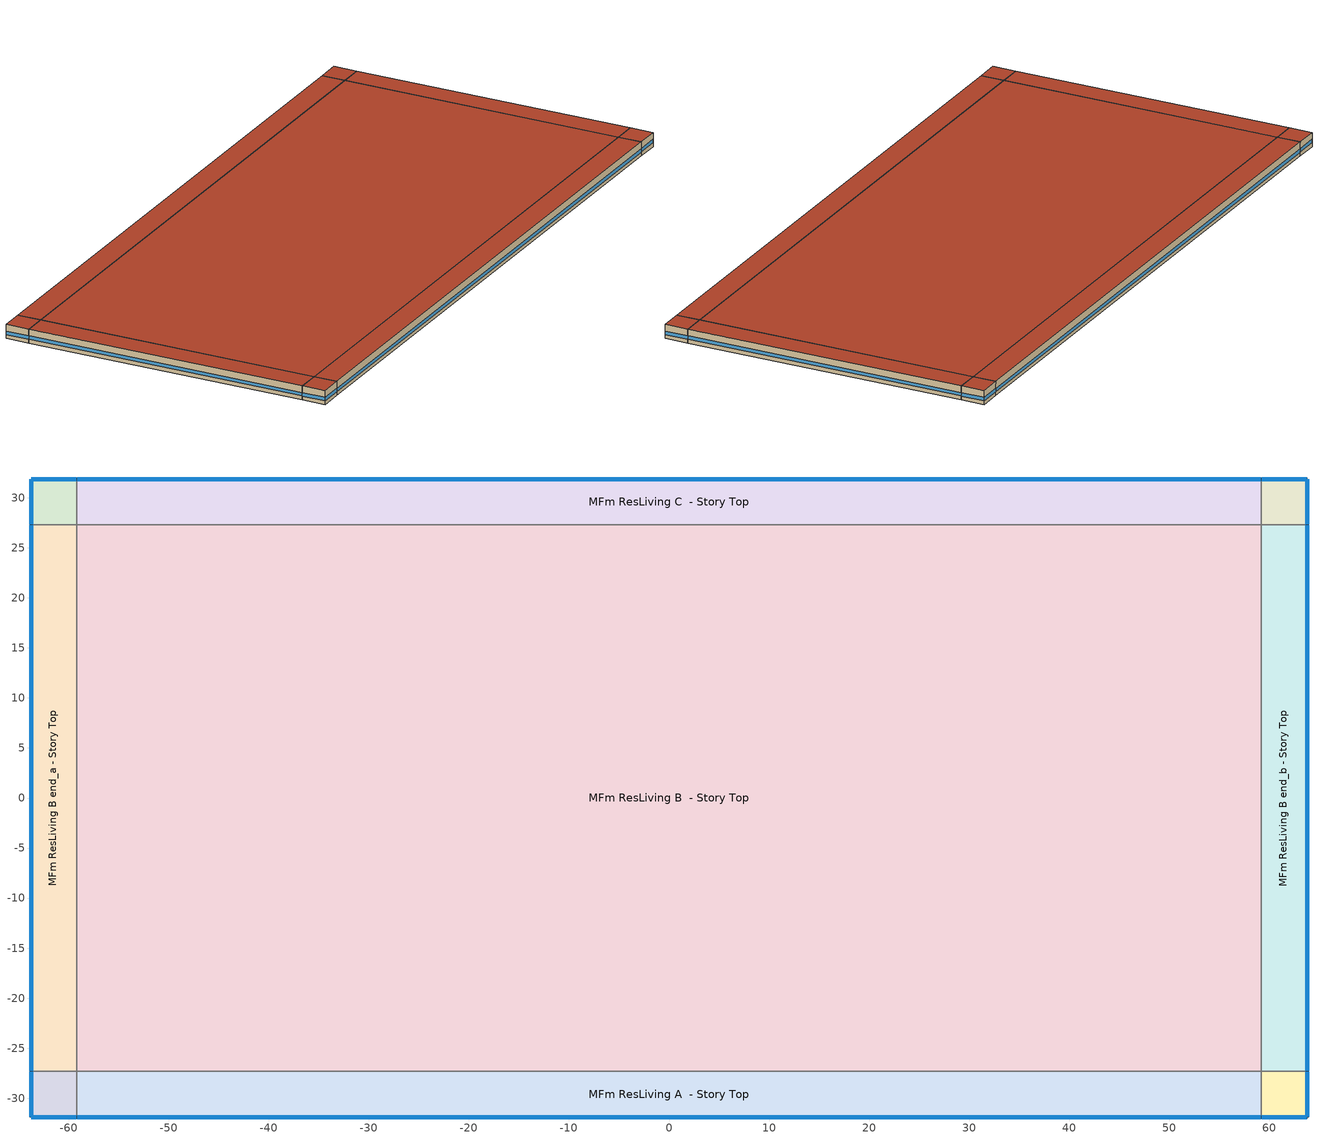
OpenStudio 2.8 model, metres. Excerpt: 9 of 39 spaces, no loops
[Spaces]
MFm ResLiving A end_a - Story Top
 floor to MFm ResLiving A end_a - Story Mid2: -63.75,-31.88 -63.75,-27.3 -59.18,-27.3 -59.18,-31.88 z8.23
 wall outside (DEER HiRiseResHtlMtl Exterior Metal Framed Wall R-7.92): -63.75,-27.3 -63.75,-31.88 -59.18,-31.88 z8.23:10.97
 wall to MFm ResLiving B end_a - Story Top: -59.18,-27.3 -63.75,-27.3 z8.23:10.97
 wall to MFm ResLiving A  - Story Top: -59.18,-31.88 -59.18,-27.3 z8.23:10.97
 window (DEER Metal Framed Window U-1.23 SHGC 0.82): -63.75,-27.33 -63.75,-31.85 / -63.73,-31.88 -59.21,-31.88 z8.99:9.66
 roof outside (DEER HiRiseResHtlMtl Exterior Mass Roof R-15.17): -59.18,-31.88 -59.18,-27.3 -63.75,-27.3 -63.75,-31.88 z10.97
MFm ResLiving B end_a - Story Top
 floor to MFm ResLiving B end_a - Story Mid2: -63.75,-27.3 -63.75,27.3 -59.18,27.3 -59.18,-27.3 z8.23
 wall outside (DEER HiRiseResHtlMtl Exterior Metal Framed Wall R-7.92): -63.75,27.3 -63.75,-27.3 z8.23:10.97
 wall to MFm ResLiving C end_a - Story Top: -59.18,27.3 -63.75,27.3 z8.23:10.97
 wall to MFm ResLiving B  - Story Top: -59.18,-27.3 -59.18,27.3 z8.23:10.97
 window (DEER Metal Framed Window U-1.23 SHGC 0.82): -63.75,27.28 -63.75,-27.28 z8.99:9.65
 roof outside (DEER HiRiseResHtlMtl Exterior Mass Roof R-15.17): -59.18,-27.3 -59.18,27.3 -63.75,27.3 -63.75,-27.3 z10.97
MFm ResLiving C end_a - Story Top
 floor to MFm ResLiving C end_a - Story Mid2: -63.75,27.3 -63.75,31.88 -59.18,31.88 -59.18,27.3 z8.23
 wall outside (DEER HiRiseResHtlMtl Exterior Metal Framed Wall R-7.92): -59.18,31.88 -63.75,31.88 -63.75,27.3 z8.23:10.97
 wall to MFm ResLiving C  - Story Top: -59.18,27.3 -59.18,31.88 z8.23:10.97
 window (DEER Metal Framed Window U-1.23 SHGC 0.82): -63.75,31.85 -63.75,27.33 / -59.21,31.88 -63.73,31.88 z8.99:9.66
 roof outside (DEER HiRiseResHtlMtl Exterior Mass Roof R-15.17): -59.18,27.3 -59.18,31.88 -63.75,31.88 -63.75,27.3 z10.97
MFm ResLiving A  - Story Top
 floor to MFm ResLiving A  - Story Mid2: -59.18,-31.88 -59.18,-27.3 59.18,-27.3 59.18,-31.88 z8.23
 wall outside (DEER HiRiseResHtlMtl Exterior Metal Framed Wall R-7.92): -59.18,-31.88 59.18,-31.88 z8.23:10.97
 wall to MFm ResLiving B  - Story Top: 59.18,-27.3 -59.18,-27.3 z8.23:10.97
 wall to MFm ResLiving A end_b - Story Top: 59.18,-31.88 59.18,-27.3 z8.23:10.97
 window (DEER Metal Framed Window U-1.23 SHGC 0.82): -59.16,-31.88 59.16,-31.88 z8.99:9.65
 roof outside (DEER HiRiseResHtlMtl Exterior Mass Roof R-15.17): 59.18,-31.88 59.18,-27.3 -59.18,-27.3 -59.18,-31.88 z10.97
MFm ResLiving B  - Story Top
 floor to MFm ResLiving B  - Story Mid2: -59.18,-27.3 -59.18,27.3 59.18,27.3 59.18,-27.3 z8.23
 wall to MFm ResLiving C  - Story Top: 59.18,27.3 -59.18,27.3 z8.23:10.97
 wall to MFm ResLiving B end_b - Story Top: 59.18,-27.3 59.18,27.3 z8.23:10.97
 roof outside (DEER HiRiseResHtlMtl Exterior Mass Roof R-15.17): 59.18,-27.3 59.18,27.3 -59.18,27.3 -59.18,-27.3 z10.97
MFm ResLiving C  - Story Top
 floor to MFm ResLiving C  - Story Mid2: -59.18,27.3 -59.18,31.88 59.18,31.88 59.18,27.3 z8.23
 wall outside (DEER HiRiseResHtlMtl Exterior Metal Framed Wall R-7.92): 59.18,31.88 -59.18,31.88 z8.23:10.97
 wall to MFm ResLiving C end_b - Story Top: 59.18,27.3 59.18,31.88 z8.23:10.97
 window (DEER Metal Framed Window U-1.23 SHGC 0.82): 59.16,31.88 -59.16,31.88 z8.99:9.65
 roof outside (DEER HiRiseResHtlMtl Exterior Mass Roof R-15.17): 59.18,27.3 59.18,31.88 -59.18,31.88 -59.18,27.3 z10.97
MFm ResLiving A end_b - Story Top
 floor to MFm ResLiving A end_b - Story Mid2: 59.18,-31.88 59.18,-27.3 63.75,-27.3 63.75,-31.88 z8.23
 wall outside (DEER HiRiseResHtlMtl Exterior Metal Framed Wall R-7.92): 59.18,-31.88 63.75,-31.88 63.75,-27.3 z8.23:10.97
 wall to MFm ResLiving B end_b - Story Top: 63.75,-27.3 59.18,-27.3 z8.23:10.97
 window (DEER Metal Framed Window U-1.23 SHGC 0.82): 63.75,-31.85 63.75,-27.33 / 59.21,-31.88 63.73,-31.88 z8.99:9.66
 roof outside (DEER HiRiseResHtlMtl Exterior Mass Roof R-15.17): 63.75,-31.88 63.75,-27.3 59.18,-27.3 59.18,-31.88 z10.97
MFm ResLiving B end_b - Story Top
 floor to MFm ResLiving B end_b - Story Mid2: 59.18,-27.3 59.18,27.3 63.75,27.3 63.75,-27.3 z8.23
 wall outside (DEER HiRiseResHtlMtl Exterior Metal Framed Wall R-7.92): 63.75,-27.3 63.75,27.3 z8.23:10.97
 wall to MFm ResLiving C end_b - Story Top: 63.75,27.3 59.18,27.3 z8.23:10.97
 window (DEER Metal Framed Window U-1.23 SHGC 0.82): 63.75,-27.28 63.75,27.28 z8.99:9.65
 roof outside (DEER HiRiseResHtlMtl Exterior Mass Roof R-15.17): 63.75,-27.3 63.75,27.3 59.18,27.3 59.18,-27.3 z10.97
MFm ResLiving C end_b - Story Top
 floor to MFm ResLiving C end_b - Story Mid2: 59.18,27.3 59.18,31.88 63.75,31.88 63.75,27.3 z8.23
 wall outside (DEER HiRiseResHtlMtl Exterior Metal Framed Wall R-7.92): 63.75,27.3 63.75,31.88 59.18,31.88 z8.23:10.97
 window (DEER Metal Framed Window U-1.23 SHGC 0.82): 63.75,27.33 63.75,31.85 / 63.73,31.88 59.21,31.88 z8.99:9.66
 roof outside (DEER HiRiseResHtlMtl Exterior Mass Roof R-15.17): 63.75,27.3 63.75,31.88 59.18,31.88 59.18,27.3 z10.97
[Site]
CA_VAN-NUYS-AP_-_USA: Latitude {deg}=34.21; Longitude {deg}=-118.49; Time Zone {hr}=-8; Elevation {m}=243; Terrain=City
[Site:WaterMainsTemperature]
Calculation Method=Correlation; Annual Average Outdoor Air Temperature {C}=19.025; Maximum Difference In Monthly Average Outdoor Air Temperatures {deltaC}=16
[SizingPeriod:DesignDay] Sky Clearness=0; Rain Indicator=0; Snow Indicator=0; Day of Month=21; Daylight Saving Time Indicator=0; Dry-Bulb Temperature Range Modifier Type=DefaultMultipliers
Name | Maximum Dry-Bulb Temperature {C} | Daily Dry-Bulb Temperature Range {deltaC} | Humidity Indicating Conditions at Maximum Dry-Bulb | Barometric Pressure {Pa} | Wind Speed {m/s} | Wind Direction {deg} | Month | Day Type | Humidity Indicating Type | Solar Model Indicator | ASHRAE Taub | ASHRAE Taud
CA_VAN-NUYS-AP Ann Clg .4% Condns DB=>MWB 1 | 37.7 | 14 | 19.8 | 98440 | 3.4 | 130 | 7 | SummerDesignDay | Wetbulb | ASHRAETau | 0.347 | 2.416
CA_VAN-NUYS-AP Ann Clg .4% Condns WB=>MDB 1 | 33.7 | 14 | 22.3 | 98440 | 3.4 | 130 | 7 | SummerDesignDay | Wetbulb | ASHRAETau | 0.347 | 2.416
CA_VAN-NUYS-AP Ann Clg 1% Condns DB=>MWB 1 | 36.2 | 14 | 19.2 | 98440 | 3.4 | 130 | 7 | SummerDesignDay | Wetbulb | ASHRAETau | 0.347 | 2.416
CA_VAN-NUYS-AP Ann Clg 2% Condns DP=>MDB 1 | 24.1 | 14 | 17.1 | 98440 | 3.4 | 130 | 7 | SummerDesignDay | Dewpoint | ASHRAETau | 0.347 | 2.416
CA_VAN-NUYS-AP Ann Htg 99% Condns DB 1 | 5.1 | 0 | 5.1 | 98440 | 0.8 | 350 | 12 | WinterDesignDay | Wetbulb | ASHRAEClearSky
CA_VAN-NUYS-AP Ann Htg 99.6% Condns DB 1 | 3.7 | 0 | 3.7 | 98440 | 0.8 | 350 | 12 | WinterDesignDay | Wetbulb | ASHRAEClearSky
CA_VAN-NUYS-AP Ann Htg Wind 99% Condns WS=>MCDB 1 | 15.3 | 0 | 15.3 | 98440 | 10.7 | 350 | 12 | WinterDesignDay | Wetbulb | ASHRAEClearSky
Van Nuys April .4% Condns DB=>MCWB 1 | 35.3 | 11.5 | 15 | 98428 | 3.4 | 130 | 4 | SummerDesignDay | Wetbulb | ASHRAETau | 0.321 | 2.52
Van Nuys August .4% Condns DB=>MCWB 1 | 39.9 | 14.6 | 20.4 | 98428 | 3.4 | 130 | 8 | SummerDesignDay | Wetbulb | ASHRAETau | 0.355 | 2.432
Van Nuys July .4% Condns DB=>MCWB 1 | 38 | 14 | 21.6 | 98428 | 3.4 | 130 | 7 | SummerDesignDay | Wetbulb | ASHRAETau | 0.347 | 2.416
Van Nuys June .4% Condns DB=>MCWB 1 | 39 | 12.3 | 17.9 | 98428 | 3.4 | 130 | 6 | SummerDesignDay | Wetbulb | ASHRAETau | 0.332 | 2.429
Van Nuys May .4% Condns DB=>MCWB 1 | 36.2 | 11.9 | 17.4 | 98428 | 3.4 | 130 | 5 | SummerDesignDay | Wetbulb | ASHRAETau | 0.334 | 2.436
Van Nuys October .4% Condns DB=>MCWB 1 | 36.1 | 12.7 | 17.2 | 98428 | 3.4 | 130 | 10 | SummerDesignDay | Wetbulb | ASHRAETau | 0.357 | 2.485
Van Nuys September .4% Condns DB=>MCWB 1 | 41 | 13.9 | 21.6 | 98428 | 3.4 | 130 | 9 | SummerDesignDay | Wetbulb | ASHRAETau | 0.359 | 2.47
[ClimateZones]
Climate Zone Institution Name 1=CEC; Climate Zone Document Name 1=California Climate Zone Descriptions; Climate Zone Document Year 1=1995; Climate Zone Value 1=9
[Building]
DEER 1996|MFm: North Axis {deg}=270; Default Construction Set=Res DEER 1996 - MFm - CEC T24-CEC9; Default Schedule Set=Building Default Schedule Set; Standards Building Type=MFm
[Site:GroundTemperature:BuildingSurface]
19.527, 19.502, 19.536, 19.598, 20.002, 21.64, 22.225, 22.375, 21.449, 20.121, 19.802, 19.633
[DefaultConstructionSet]
Res DEER 1996 - MFm - CEC T24-CEC9: Default Exterior Surface Constructions=Default Surface Constructions 1; Default Interior Surface Constructions=Default Surface Constructions 2; Default Ground Contact Surface Constructions=Default Surface Constructions 3; Default Exterior SubSurface Constructions=Default Sub Surface Constructions 1; Default Interior SubSurface Constructions=Default Sub Surface Constructions 2; Interior Partition Construction=Typical Interior Partition
[DefaultSurfaceConstructions]
Name | Floor Construction | Wall Construction | Roof Ceiling Construction
Default Surface Constructions 1 | DEER Uncarpeted 6in Slab Floor | DEER HiRiseResHtlMtl Exterior Metal Framed Wall R-7.97 | DEER HiRiseResHtlMtl Exterior Mass Roof R-19.61
Default Surface Constructions 2 | DEER Carpeted 6in Slab Floor | Typical Interior Wall | DEER Carpeted 6in Slab Floor
Default Surface Constructions 3 | DEER Carpeted 6in Slab Floor | Typical Uninsulated Basement Mass Wall
[Construction]
DEER Uncarpeted 6in Slab Floor: Typical Insulation R-6.48, 6 in. Normalweight Concrete Floor
DEER HiRiseResHtlMtl Exterior Metal Framed Wall R-7.97: 25mm Stucco, 5/8 in. Gypsum Board, Typical Insulation R-6.48, 5/8 in. Gypsum Board
DEER HiRiseResHtlMtl Exterior Mass Roof R-19.61: Roof Membrane, Typical Insulation R-19.1, Metal Roof Surface
DEER Carpeted 6in Slab Floor: Typical Insulation R-6.43, 6 in. Normalweight Concrete Floor, Typical Carpet Pad
Typical Interior Wall: G01 13mm gypsum board, G01 13mm gypsum board
Typical Uninsulated Basement Mass Wall: 8 in. Concrete Block Basement Wall
DEER Metal Framed Window U-1.23 SHGC 0.62: Simple Glazing U-1.23 SHGC 0.62
DEER Metal Framed Window U-1.23 SHGC 0.62 1: Simple Glazing U-1.23 SHGC 0.62 1
Typical Uninsulated Swinging Door: Typical Insulation R-6.43
U 0.98 SHGC 0.68 Sgl Ref-B-H Clr 6mm: REF B CLEAR HI 6MM
Typical Insulated Metal Door: F08 Metal surface, Typical Insulation R-6.43
DEER Skylight U-1.31 SHGC 0.61: Simple Glazing U-1.23 SHGC 0.61
Typical Interior Window: Clear 3mm
Typical Interior Door; Typical Interior Partition: G05 25mm wood
InteriorFurnishings: Std Wood 6inch
DEER HiRiseResHtlMtl Exterior Metal Framed Wall R-7.92: 25mm Stucco, 5/8 in. Gypsum Board, Typical Insulation R-6.43, 5/8 in. Gypsum Board
DEER HiRiseResHtlMtl Exterior Mass Roof R-15.17: Roof Membrane, Typical Insulation R-14.67, Metal Roof Surface
DEER Metal Framed Window U-1.23 SHGC 0.82: Simple Glazing U-1.23 SHGC 0.82
[Material:NoMass] Roughness=Smooth; Thermal Absorptance=0.9; Solar Absorptance=0.7
Name | Thermal Resistance {m2-K/W} | Visible Absorptance
Typical Insulation R-6.48 | 1.14042 | 0.7
Typical Insulation R-19.1 | 3.36381 | 0.7
Typical Insulation R-6.43 | 1.13152 | 0.7
Typical Carpet Pad | 0.21648 | 0.8
Typical Insulation R-14.67 | 2.58305 | 0.7
[Material] Thermal Absorptance=0.9
Name | Roughness | Thickness {m} | Conductivity {W/m-K} | Density {kg/m3} | Specific Heat {J/kg-K} | Solar Absorptance | Visible Absorptance
6 in. Normalweight Concrete Floor | MediumRough | 0.1524 | 2.31 | 2322 | 832 | 0.7 | 0.7
25mm Stucco | Smooth | 0.0254 | 0.72 | 1856 | 840 | 0.7 | 0.7
5/8 in. Gypsum Board | MediumSmooth | 0.0159 | 0.16 | 800 | 1090 | 0.7 | 0.7
Roof Membrane | VeryRough | 0.0095 | 0.16 | 1121.29 | 1460 | 0.7 | 0.7
Metal Roof Surface; F08 Metal surface | Smooth | 0.0008 | 45.28 | 7824 | 500 | 0.7 | 0.7
G01 13mm gypsum board | Smooth | 0.0127 | 0.160031 | 800.001 | 1090.73 | 0.7 | 0.5
8 in. Concrete Block Basement Wall | MediumRough | 0.2032 | 1.326 | 1842 | 912 | 0.7 | 0.7
G05 25mm wood | MediumSmooth | 0.0254 | 0.15 | 608 | 1630 | 0.5 | 0.5
Std Wood 6inch | MediumSmooth | 0.15 | 0.12 | 540 | 1210 | 0.7 | 0.7
[DefaultSubSurfaceConstructions]
Name | Fixed Window Construction | Operable Window Construction | Door Construction | Glass Door Construction | Overhead Door Construction | Skylight Construction | Tubular Daylight Dome Construction | Tubular Daylight Diffuser Construction
Default Sub Surface Constructions 1 | DEER Metal Framed Window U-1.23 SHGC 0.62 | DEER Metal Framed Window U-1.23 SHGC 0.62 1 | Typical Uninsulated Swinging Door | U 0.98 SHGC 0.68 Sgl Ref-B-H Clr 6mm | Typical Insulated Metal Door | DEER Skylight U-1.31 SHGC 0.61 | Typical Interior Window | Typical Interior Window
Default Sub Surface Constructions 2 | Typical Interior Window | Typical Interior Window | Typical Interior Door
[WindowMaterial:SimpleGlazingSystem] U-Factor {W/m2-K}=7; Visible Transmittance=0.25
Name | Solar Heat Gain Coefficient
Simple Glazing U-1.23 SHGC 0.62; Simple Glazing U-1.23 SHGC 0.62 1 | 0.62
Simple Glazing U-1.23 SHGC 0.61 | 0.61
Simple Glazing U-1.23 SHGC 0.82 | 0.82
[WindowMaterial:Glazing] Optical Data Type=SpectralAverage; Infrared Transmittance at Normal Incidence=0; Front Side Infrared Hemispherical Emissivity=0.84; Conductivity {W/m-K}=0.9; Dirt Correction Factor for Solar and Visible Transmittance=1; Solar Diffusing=No
Name | Thickness {m} | Solar Transmittance at Normal Incidence | Front Side Solar Reflectance at Normal Incidence | Back Side Solar Reflectance at Normal Incidence | Visible Transmittance at Normal Incidence | Front Side Visible Reflectance at Normal Incidence | Back Side Visible Reflectance at Normal Incidence | Back Side Infrared Hemispherical Emissivity
REF B CLEAR HI 6MM | 0.006 | 0.24 | 0.16 | 0.32 | 0.3 | 0.16 | 0.29 | 0.6
Clear 3mm | 0.003 | 0.837 | 0.075 | 0.075 | 0.898 | 0.081 | 0.081 | 0.84
[WindowMaterial:Blind]
Window Material Blind 1: Slat Width {m}=0.025; Slat Separation {m}=0.01875; Front Side Slat Beam Solar Reflectance=0.5; Back Side Slat Beam Solar Reflectance=0.5; Front Side Slat Diffuse Solar Reflectance=0.5; Back Side Slat Diffuse Solar Reflectance=0.5; Slat Beam Visible Transmittance=0
[SpaceType]
MFm ResLiving - DEER 1996: Default Schedule Set=MFm ResLiving Schedule Set; Design Specification Outdoor Air Object=MFm ResLiving Ventilation; Standards Building Type=MFm; Standards Space Type=ResLiving
[BuildingStory]
Story Top: Nominal Z Coordinate {m}=8.2296; Nominal Floor to Floor Height {m}=2.7432
[Space] Space Type=MFm ResLiving - DEER 1996; Building Story=Story Top
Name | Thermal Zone
MFm ResLiving A end_a - Story Top | Zone MFm ResLiving A end_a - Story Top
MFm ResLiving B end_a - Story Top | Zone MFm ResLiving B end_a - Story Top
MFm ResLiving C end_a - Story Top | Zone MFm ResLiving C end_a - Story Top
MFm ResLiving A  - Story Top | Zone MFm ResLiving A  - Story Top
MFm ResLiving B  - Story Top | Zone MFm ResLiving B  - Story Top
MFm ResLiving C  - Story Top | Zone MFm ResLiving C  - Story Top
MFm ResLiving A end_b - Story Top | Zone MFm ResLiving A end_b - Story Top
MFm ResLiving B end_b - Story Top | Zone MFm ResLiving B end_b - Story Top
MFm ResLiving C end_b - Story Top | Zone MFm ResLiving C end_b - Story Top
[ThermalZone] Multiplier=1; Use Ideal Air Loads=No
Name | Thermostat
Zone MFm ResLiving A end_a - Story Top | MFm ResLiving - DEER 1996 Thermostat 26
Zone MFm ResLiving B end_a - Story Top | MFm ResLiving - DEER 1996 Thermostat 6
Zone MFm ResLiving C end_a - Story Top | MFm ResLiving - DEER 1996 Thermostat 3
Zone MFm ResLiving A  - Story Top | MFm ResLiving - DEER 1996 Thermostat 25
Zone MFm ResLiving B  - Story Top | MFm ResLiving - DEER 1996 Thermostat 24
Zone MFm ResLiving C  - Story Top | MFm ResLiving - DEER 1996 Thermostat 2
Zone MFm ResLiving A end_b - Story Top | MFm ResLiving - DEER 1996 Thermostat 1
Zone MFm ResLiving B end_b - Story Top | MFm ResLiving - DEER 1996 Thermostat 22
Zone MFm ResLiving C end_b - Story Top | MFm ResLiving - DEER 1996 Thermostat
[Sizing:Zone] Zone Cooling Design Supply Air Temperature Input Method=SupplyAirTemperature; Zone Cooling Design Supply Air Temperature {C}=14; Zone Cooling Design Supply Air Temperature Difference {deltaC}=11.11; Zone Heating Design Supply Air Temperature Input Method=SupplyAirTemperature; Zone Heating Design Supply Air Temperature {C}=40; Zone Heating Design Supply Air Temperature Difference {deltaC}=11.11; Zone Cooling Design Supply Air Humidity Ratio {kg-H2O/kg-air}=0.0085; Zone Heating Design Supply Air Humidity Ratio {kg-H2O/kg-air}=0.008; Cooling Design Air Flow Method=DesignDay; Heating Design Air Flow Method=DesignDay; Account for Dedicated Outdoor Air System=No; Dedicated Outdoor Air System Control Strategy=NeutralSupplyAir; Dedicated Outdoor Air Low Setpoint Temperature for Design {C}=autosize; Dedicated Outdoor Air High Setpoint Temperature for Design {C}=autosize
Zone MFm ResLiving A end_a - Story Ground; Zone MFm ResLiving B end_a - Story Ground; Zone MFm ResLiving C end_a - Story Ground; Zone MFm ResLiving A  - Story Ground; Zone MFm ResLiving B  - Story Ground; Zone MFm ResLiving C  - Story Ground; Zone MFm ResPublicArea A  - Story Ground; Zone MFm ResPublicArea B  - Story Ground; Zone MFm ResPublicArea C  - Story Ground; Zone MFm ResPublicArea A end_b - Story Ground; Zone MFm ResPublicArea B end_b - Story Ground; Zone MFm ResPublicArea C end_b - Story Ground; Zone MFm ResLiving A end_a - Story Mid; Zone MFm ResLiving B end_a - Story Mid; Zone MFm ResLiving C end_a - Story Mid; Zone MFm ResLiving A  - Story Mid; Zone MFm ResLiving B  - Story Mid; Zone MFm ResLiving C  - Story Mid; Zone MFm ResLiving A end_b - Story Mid; Zone MFm ResLiving B end_b - Story Mid; Zone MFm ResLiving C end_b - Story Mid; Zone MFm ResLiving A end_a - Story Mid2; Zone MFm ResLiving B end_a - Story Mid2; Zone MFm ResLiving C end_a - Story Mid2; Zone MFm ResLiving A  - Story Mid2; Zone MFm ResLiving B  - Story Mid2; Zone MFm ResLiving C  - Story Mid2; Zone MFm ResLiving A end_b - Story Mid2; Zone MFm ResLiving B end_b - Story Mid2; Zone MFm ResLiving C end_b - Story Mid2; Zone MFm ResLiving A end_a - Story Top; Zone MFm ResLiving B end_a - Story Top; Zone MFm ResLiving C end_a - Story Top; Zone MFm ResLiving A  - Story Top; Zone MFm ResLiving B  - Story Top; Zone MFm ResLiving C  - Story Top; Zone MFm ResLiving A end_b - Story Top; Zone MFm ResLiving B end_b - Story Top; Zone MFm ResLiving C end_b - Story Top
[People:Definition]
MFm ResLiving People Definition: Number of People Calculation Method=People/Area; People per Space Floor Area {person/m2}=0.0283091; Fraction Radiant=0.3
[People]
MFm ResLiving People: People Definition=MFm ResLiving People Definition; Space or SpaceType=MFm ResLiving - DEER 1996; Work Efficiency Schedule=Work Efficiency Schedule; Clothing Insulation Schedule=Clothing Schedule; Air Velocity Schedule=Air Velocity Schedule; Multiplier=1
[Lights:Definition]
MFm ResLiving Lights Definition: Design Level Calculation Method=Watts/Area; Watts per Space Floor Area {W/m2}=3.87501
[Lights]
MFm ResLiving Lights: Lights Definition=MFm ResLiving Lights Definition; Space or SpaceType=MFm ResLiving - DEER 1996; Fraction Replaceable=0
[ElectricEquipment:Definition]
MFm ResLiving Elec Equip Definition: Design Level Calculation Method=Watts/Area; Watts per Space Floor Area {W/m2}=5.38196; Fraction Latent=0; Fraction Radiant=0.5; Fraction Lost=0
[ElectricEquipment]
MFm ResLiving Elec Equip: Electric Equipment Definition=MFm ResLiving Elec Equip Definition; Space or SpaceType=MFm ResLiving - DEER 1996
[DesignSpecification:OutdoorAir]
MFm ResLiving Ventilation: Outdoor Air Method=Sum; Outdoor Air Flow per Person {m3/s-person}=0.0169901
[DefaultScheduleSet]
Name | Number of People Schedule | People Activity Level Schedule | Lighting Schedule | Electric Equipment Schedule | Infiltration Schedule | Hours of Operation Schedule
MFm ResLiving Schedule Set | MidriseApartment Apartment Occ | MidriseApartment Activity | MidriseApartment Apartment Light | ApartmentMidRise EQP_APT_SCH | MidriseApartment Infil
Building Default Schedule Set |  |  |  |  |  | Building Hours of Operation Residential
[SpaceInfiltration:DesignFlowRate] Schedule=Always On Discrete; Design Flow Rate Calculation Method=Flow/ExteriorArea; Constant Term Coefficient=0; Temperature Term Coefficient=0; Velocity Term Coefficient=0.224; Velocity Squared Term Coefficient=0
Name | Space or SpaceType | Flow per Exterior Surface Area {m3/s-m2}
MFm ResLiving A  - Story Top Infiltration | MFm ResLiving A  - Story Top | 7.23901e-05
MFm ResLiving A end_a - Story Top Infiltration | MFm ResLiving A end_a - Story Top | 0.000105295
MFm ResLiving A end_b - Story Top Infiltration | MFm ResLiving A end_b - Story Top | 0.000105295
MFm ResLiving B end_a - Story Top Infiltration | MFm ResLiving B end_a - Story Top | 7.23901e-05
MFm ResLiving B end_b - Story Top Infiltration | MFm ResLiving B end_b - Story Top | 7.23901e-05
MFm ResLiving C  - Story Top Infiltration | MFm ResLiving C  - Story Top | 7.23901e-05
MFm ResLiving C end_a - Story Top Infiltration | MFm ResLiving C end_a - Story Top | 0.000105295
MFm ResLiving C end_b - Story Top Infiltration | MFm ResLiving C end_b - Story Top | 0.000105295
[Exterior:Lights:Definition]
Name | Design Level {W}
Parking Areas and Drives Def (W/ft^2) | 0.04
Building Facades Def (W/ft^2) | 0.2
Main Entries Def (W/ft) | 30
Other Doors Def (W/ft) | 20
[Exterior:Lights] Schedule=Always On Discrete; Control Option=AstronomicalClock
Name | Exterior Lights Definition | Multiplier
Parking Areas and Drives | Parking Areas and Drives Def (W/ft^2) | 307625
Building Facades | Building Facades Def (W/ft^2) | 11294.9
Main Entries | Main Entries Def (W/ft) | 70
Other Doors | Other Doors Def (W/ft) | 39.55
[ThermostatSetpoint:DualSetpoint] Heating Setpoint Temperature Schedule=MFm Res Htg Temperature Setpoint Schedule Variation 4; Cooling Setpoint Temperature Schedule=MFm Res Clg Temperature Setpoint Schedule Variation 4
MFm ResLiving - DEER 1996 Thermostat; MFm ResLiving - DEER 1996 Thermostat 1; MFm ResLiving - DEER 1996 Thermostat 2; MFm ResLiving - DEER 1996 Thermostat 3; MFm ResLiving - DEER 1996 Thermostat 6; MFm ResLiving - DEER 1996 Thermostat 22; MFm ResLiving - DEER 1996 Thermostat 24; MFm ResLiving - DEER 1996 Thermostat 25; MFm ResLiving - DEER 1996 Thermostat 26
[InternalMass:Definition]
Internal Mass Definition 1: Construction=InteriorFurnishings; Design Level Calculation Method=SurfaceArea/Area; Surface Area per Space Floor Area=2
[InternalMass] Internal Mass Definition=Internal Mass Definition 1; Multiplier=1
Name | Space or SpaceType
MFm ResLiving C end_b - Story Top Mass | MFm ResLiving C end_b - Story Top
MFm ResLiving A end_b - Story Top Mass | MFm ResLiving A end_b - Story Top
MFm ResLiving C  - Story Top Mass | MFm ResLiving C  - Story Top
MFm ResLiving C end_a - Story Top Mass | MFm ResLiving C end_a - Story Top
MFm ResLiving B end_a - Story Top Mass | MFm ResLiving B end_a - Story Top
MFm ResLiving B end_b - Story Top Mass | MFm ResLiving B end_b - Story Top
MFm ResLiving B  - Story Top Mass | MFm ResLiving B  - Story Top
MFm ResLiving A  - Story Top Mass | MFm ResLiving A  - Story Top
MFm ResLiving A end_a - Story Top Mass | MFm ResLiving A end_a - Story Top
[ShadingControl]
Shading Control 1: Shading Type=InteriorBlind; Shading Device Material=Window Material Blind 1; Shading Control Type=AlwaysOn; Schedule=Shading Control Schedule; Shading Control Is Scheduled=Yes
[Schedule:Ruleset]
Name | Default Day Schedule | Summer Design Day Schedule | Winter Design Day Schedule
Clothing Schedule | Clothing Schedule Default Winter Clothes
Air Velocity Schedule | Air Velocity Schedule Default
Work Efficiency Schedule | Work Efficiency Schedule Default
MidriseApartment Apartment Occ | MidriseApartment Apartment Occ Default | MidriseApartment Apartment Occ Summer Design Day | MidriseApartment Apartment Occ Winter Design Day
MidriseApartment Activity | MidriseApartment Activity Default | MidriseApartment Activity Summer Design Day | MidriseApartment Activity Winter Design Day
MidriseApartment Apartment Light | MidriseApartment Apartment Light Default | MidriseApartment Apartment Light Summer Design Day | MidriseApartment Apartment Light Winter Design Day
ApartmentMidRise EQP_APT_SCH | ApartmentMidRise EQP_APT_SCH Default | ApartmentMidRise EQP_APT_SCH Summer Design Day | ApartmentMidRise EQP_APT_SCH Winter Design Day
MidriseApartment Infil | MidriseApartment Infil Default | MidriseApartment Infil Summer Design Day | MidriseApartment Infil Winter Design Day
Building Hours of Operation Residential | Building Hours of Operation Residential Default | Building Hours of Operation Residential Summer Design Day | Building Hours of Operation Residential Winter Design Day
MFm Res Htg Temperature Setpoint Schedule Variation 4 | MFm Res Htg Temperature Setpoint Schedule Variation 4 Default | MFm Res Htg Temperature Setpoint Schedule Variation 4 Summer Design Day | MFm Res Htg Temperature Setpoint Schedule Variation 4 Winter Design Day
MFm Res Clg Temperature Setpoint Schedule Variation 4 | MFm Res Clg Temperature Setpoint Schedule Variation 4 Default | MFm Res Clg Temperature Setpoint Schedule Variation 4 Summer Design Day | MFm Res Clg Temperature Setpoint Schedule Variation 4 Winter Design Day
Shading Control Schedule | Shading Control Schedule Default
[Schedule:Day]
Clothing Schedule Default Winter Clothes; MidriseApartment Infil Default; MidriseApartment Infil Winter Design Day; MidriseApartment Infil Summer Design Day; Building Hours of Operation Residential Winter Design Day; Building Hours of Operation Residential Summer Design Day: 24, 0, 1
Clothing Schedule Summer Clothes: 24, 0, 0.5
Air Velocity Schedule Default: 24, 0, 0.2
Work Efficiency Schedule Default; Shading Control Schedule Default: 24, 0, 0
MidriseApartment Apartment Occ Default: Yes, 7, 45, 0.25, 8, 0, 0.2625, 8, 15, 0.275, 8, 30, 0.2875, 8, 45, 0.3, 9, 0, 0.355, 9, 15, 0.41, 9, 30, 0.465, 9, 45, 0.52, 10, 0, 0.6075, 10, 15, 0.695, 10, 30, 0.7825, 10, 45, 0.87, 11, 45, 0.87, 12, 0, 0.891667, 12, 15, 0.913333, 12, 30, 0.935, 12, 45, 0.956667, 13, 0, 0.978333, 13, 15, 1, 19, 45, 1, 20, 0, 0.9625, 20, 15, 0.925, 20, 30, 0.8875, 20, 45, 0.85, 21, 0, 0.735, 21, 15, 0.62, 21, 30, 0.505, 21, 45, 0.39, 22, 0, 0.355, 22, 15, 0.32, 22, 30, 0.285, 22, 45, 0.25, 24, 0, 0.25
MidriseApartment Apartment Occ Winter Design Day; MidriseApartment Apartment Occ Summer Design Day: 7, 0, 1, 8, 0, 0.85, 9, 0, 0.39, 16, 0, 0.25, 17, 0, 0.3, 18, 0, 0.52, 21, 0, 0.87, 24, 0, 1
MidriseApartment Activity Default: Yes, 14, 45, 120, 24, 0, 120
MidriseApartment Activity Winter Design Day; MidriseApartment Activity Summer Design Day: 24, 0, 120
MidriseApartment Apartment Light Default: Yes, 6, 45, 0.119, 7, 0, 0.14075, 7, 15, 0.1625, 7, 30, 0.18425, 7, 45, 0.206, 8, 0, 0.26425, 8, 15, 0.3225, 8, 30, 0.38075, 8, 45, 0.439, 9, 0, 0.48325, 9, 15, 0.5275, 9, 30, 0.57175, 9, 45, 0.616, 10, 0, 0.66925, 10, 15, 0.7225, 10, 30, 0.77575, 10, 45, 0.829, 11, 0, 0.86825, 11, 15, 0.9075, 11, 30, 0.94675, 11, 45, 0.986, 12, 0, 0.990667, 12, 15, 0.995333, 12, 30, 1, 12, 45, 0.589333, 13, 0, 0.486667, 13, 15, 0.384, 13, 30, 0.328, 13, 45, 0.272, 14, 0, 0.216, 14, 15, 0.16, 14, 30, 0.13675, 14, 45, 0.1135, 15, 0, 0.09025, 15, 15, 0.067, 18, 0, 0.067, 18, 15, 0.256, 18, 30, 0.325, 18, 45, 0.394, 19, 0, 0.4055, 19, 15, 0.417, 19, 30, 0.4285, 19, 45, 0.44, 20, 0, 0.42825, 20, 15, 0.4165, 20, 30, 0.40475, 20, 45, 0.393, 21, 0, 0.33775, 21, 15, 0.2825, 21, 30, 0.22725, 21, 45, 0.172, 22, 0, 0.15875, 22, 15, 0.1455, 22, 30, 0.13225, 22, 45, 0.119, 24, 0, 0.119
MidriseApartment Apartment Light Winter Design Day; MidriseApartment Apartment Light Summer Design Day: 4, 0, 0.067, 5, 0, 0.187, 6, 0, 0.394, 7, 0, 0.44, 8, 0, 0.393, 9, 0, 0.172, 15, 0, 0.119, 16, 0, 0.206, 17, 0, 0.439, 18, 0, 0.616, 19, 0, 0.829, 20, 0, 0.986, 21, 0, 1, 22, 0, 0.692, 23, 0, 0.384, 24, 0, 0.16
ApartmentMidRise EQP_APT_SCH Default: Yes, 0, 15, 0.695, 0, 30, 0.6975, 0, 45, 0.7, 1, 0, 0.699375, 1, 15, 0.69875, 1, 30, 0.698125, 1, 45, 0.6975, 2, 0, 0.696875, 2, 15, 0.69625, 2, 30, 0.695625, 2, 45, 0.695, 3, 0, 0.694375, 3, 15, 0.69375, 3, 30, 0.693125, 3, 45, 0.6925, 4, 0, 0.691875, 4, 15, 0.69125, 4, 30, 0.690625, 4, 45, 0.69, 5, 0, 0.6825, 5, 15, 0.675, 5, 30, 0.6675, 5, 45, 0.66, 6, 0, 0.6575, 6, 15, 0.655, 6, 30, 0.6525, 6, 45, 0.65, 7, 0, 0.6575, 7, 15, 0.665, 7, 30, 0.6725, 7, 45, 0.68, 8, 0, 0.71, 8, 15, 0.74, 8, 30, 0.77, 8, 45, 0.8, 9, 0, 0.85, 9, 15, 0.9, 9, 30, 0.95, 9, 45, 1, 10, 45, 1, 11, 0, 0.9825, 11, 15, 0.965, 11, 30, 0.9475, 11, 45, 0.93, 12, 0, 0.916667, 12, 15, 0.903333, 12, 30, 0.89, 12, 45, 0.803333, 13, 0, 0.756667, 13, 15, 0.71, 13, 30, 0.6775, 13, 45, 0.645, 14, 0, 0.6125, 14, 15, 0.58, 14, 30, 0.5475, 14, 45, 0.515, 15, 0, 0.4825, 15, 15, 0.45, 15, 30, 0.44, 15, 45, 0.43, 16, 0, 0.42, 16, 15, 0.41, 16, 30, 0.405, 16, 45, 0.4, 17, 0, 0.395, 17, 15, 0.39, 17, 30, 0.386667, 17, 45, 0.383333, 18, 0, 0.38, 18, 15, 0.396667, 18, 30, 0.413333, 18, 45, 0.43, 19, 0, 0.4575, 19, 15, 0.485, 19, 30, 0.5125, 19, 45, 0.54, 20, 0, 0.5675, 20, 15, 0.595, 20, 30, 0.6225, 20, 45, 0.65, 21, 0, 0.6525, 21, 15, 0.655, 21, 30, 0.6575, 21, 45, 0.66, 22, 0, 0.6625, 22, 15, 0.665, 22, 30, 0.6675, 22, 45, 0.67, 23, 0, 0.675, 23, 15, 0.68, 23, 30, 0.685, 23, 45, 0.69, 24, 0, 0.6925
ApartmentMidRise EQP_APT_SCH Winter Design Day; ApartmentMidRise EQP_APT_SCH Summer Design Day: 1, 0, 0.45, 2, 0, 0.41, 3, 0, 0.39, 5, 0, 0.38, 6, 0, 0.43, 7, 0, 0.54, 8, 0, 0.65, 9, 0, 0.66, 10, 0, 0.67, 11, 0, 0.69, 12, 0, 0.7, 13, 0, 0.69, 14, 0, 0.66, 15, 0, 0.65, 16, 0, 0.68, 17, 0, 0.8, 19, 0, 1, 20, 0, 0.93, 21, 0, 0.89, 22, 0, 0.85, 23, 0, 0.71, 24, 0, 0.58
Building Hours of Operation Residential Default: 9, 15, 0, 21, 15, 1, 24, 0, 0
MFm Res Htg Temperature Setpoint Schedule Variation 4 Default: 6, 0, 23.3333, 9, 0, 23.3333, 17, 0, 20.5556, 21, 0, 20.5556, 24, 0, 23.3333
MFm Res Htg Temperature Setpoint Schedule Variation 4 Winter Design Day; MFm Res Htg Temperature Setpoint Schedule Variation 4 Summer Design Day: 24, 0, 20
MFm Res Clg Temperature Setpoint Schedule Variation 4 Default: 6, 0, 25.5556, 9, 0, 25.5556, 17, 0, 29.4444, 21, 0, 29.4444, 24, 0, 25.5556
MFm Res Clg Temperature Setpoint Schedule Variation 4 Winter Design Day; MFm Res Clg Temperature Setpoint Schedule Variation 4 Summer Design Day: 24, 0, 25.5556
[Schedule:Rule]
Schedule Rule 1: Schedule Ruleset=Clothing Schedule; Rule Order=0; Day Schedule=Clothing Schedule Summer Clothes; Date Specification Type=DateRange; Start Month=5; Start Day=1; End Month=9; End Day=30
[Schedule:Constant]
Always On Discrete: Value=1
